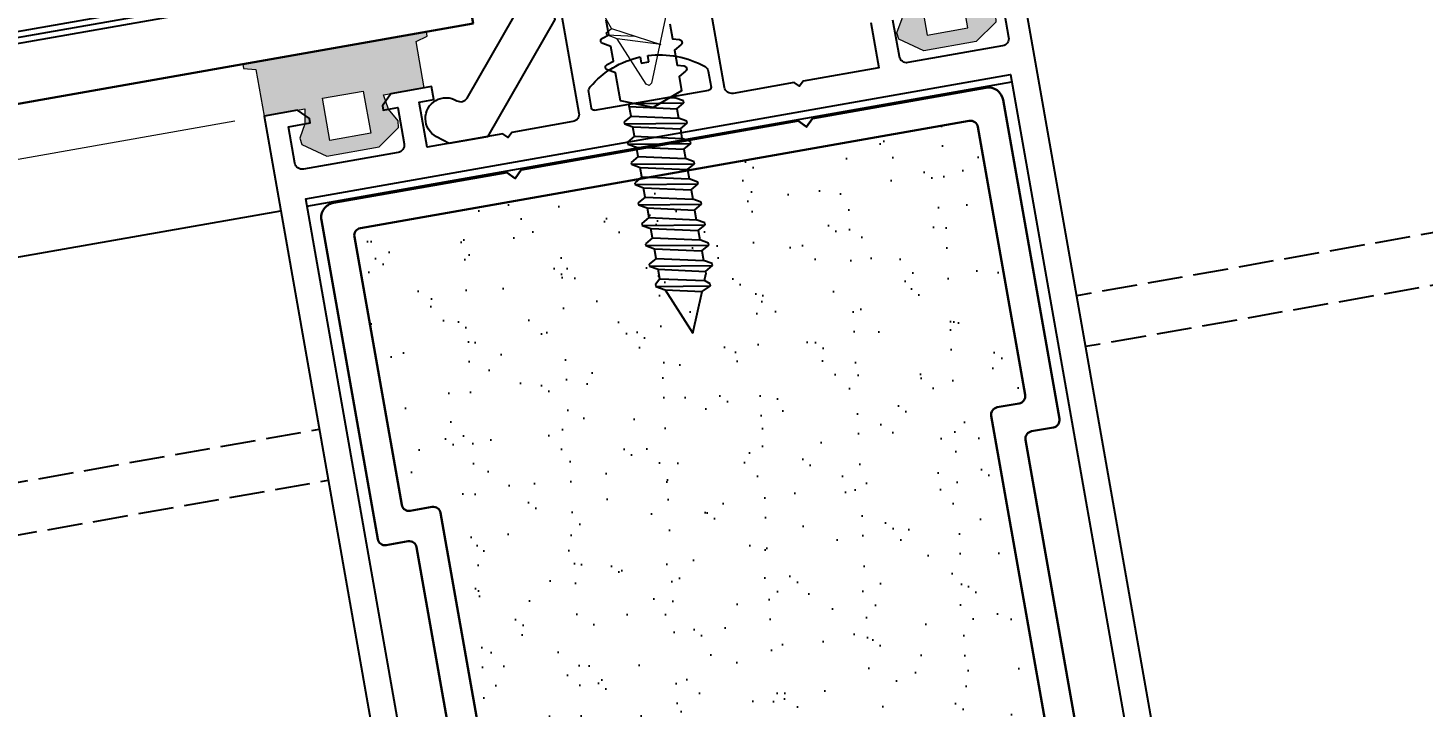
# Model space of a CAD drawing. Header units: millimetres. Extents: x 22319 to 27873, y 35287 to 39437.
# Drawn here: x 24440.2 to 24534.6, y 38508.5 to 38554.4 of the extents above; entities that cross this region are included whole.
import ezdxf

# ---------------------------------------------------------------- set-up
doc = ezdxf.new("R2010")
doc.units = ezdxf.units.MM
doc.header["$LTSCALE"] = 0.5
doc.linetypes.add('ACDINTGB', pattern=[9, 4, -1, 1, -1, 1, -1])
doc.linetypes.add('AM_DIN_F_W050', pattern=[6.25, 4.75, -1.5])
for name, color, linetype in [('1', 1, 'Continuous'), ('2', 2, 'Continuous'), ('PROFILE_PO', 2, 'Continuous'), ('S_GASKET_HATCH', 252, 'Continuous')]:
    doc.layers.add(name, color=color, linetype=linetype)
for name, color, linetype, lineweight in [('AM_0', 7, 'Continuous', 30), ('AM_3', 6, 'AM_DIN_F_W050', 25), ('AM_4', 3, 'Continuous', 25), ('AM_5', 3, 'Continuous', 18), ('AM_8', 1, 'Continuous', 25), ('PROFILE_X2', 2, 'ACDINTGB', 9), ('S_ACCESSORY', 7, 'Continuous', 9), ('S_GASKET', 7, 'Continuous', 9), ('S_SILICON', 7, 'Continuous', 9)]:
    doc.layers.add(name, color=color, linetype=linetype, lineweight=lineweight)
doc.styles.get("Standard").update_dxf_attribs({"font": 'ARIAL.TTF'})
doc.dimstyles.new('SBS_DIN$0', dxfattribs={"dimscale": 2, "dimtxt": 2.5, "dimasz": 2.5, "dimexe": 1, "dimexo": 1, "dimgap": 1, "dimtad": 1, "dimrnd": 0.5, "dimdsep": 46, "dimtxsty": 'Standard', "dimcen": 0, "dimclrd": 256, "dimclre": 256, "dimclrt": 2, "dimadec": 0, "dimazin": 2, "dimtp": 0.1, "dimtm": 0.1, "dimtfac": 0.71, "dimtofl": 0, "dimtmove": 0, "dimatfit": 3, "dimfxl": 0, "dimlwd": -1, "dimlwe": -1, "dimarcsym": 0})

# ---------------------------------------------------------------- blocks, each defined once
blk = doc.blocks.new('*D472')
at = {"layer": 'AM_5'}
for p, q in [((24454.22762634554, 38548.1425817603), (24425.74587073554, 38543.12047978832)), ((24442.56240543209, 38459.2667132611), (24428.5837271299, 38538.54373737859)), ((24471.41999805391, 38459.2779523792), (24441.4610308144, 38453.99537814072))]:
    blk.add_line(p, q, dxfattribs=at)
for points in [[(24429.40440025741, 38538.68844419331), (24427.76305400239, 38538.39903056387), (24427.71548624156, 38543.46777614365)], [(24443.3830785596, 38459.41142007583), (24441.74173230458, 38459.12200644639), (24443.43064632043, 38454.34267449605)]]:
    blk.add_solid(points, dxfattribs=at)
at = {"layer": 'Defpoints', "color": 0}
for p in [(24456.19724185156, 38548.48987811564), (24427.71548624156, 38543.46777614365), (24473.38961355993, 38459.62524873453)]:
    blk.add_point(p, dxfattribs=at)
at = {"layer": 'AM_5', "color": 2, "insert": (24440.05676297096, 38499.6958220196), "char_height": 5, "attachment_point": 5, "rotation": 280.00000000000347}
blk.add_mtext('90.5', dxfattribs=at)
blk = doc.blocks.new('*D475')
at = {"layer": 'AM_5'}
for p, q in [((24447.89064993438, 38592.71940718034), (24417.93170140621, 38587.43683624117)), ((24426.84724535323, 38548.39181490871), (24420.76955780057, 38582.86009383143)), ((24454.22762634554, 38548.1425817603), (24425.74587073554, 38543.12047978832))]:
    blk.add_line(p, q, dxfattribs=at)
for points in [[(24421.59023092808, 38583.00480064616), (24419.94888467306, 38582.71538701672), (24419.90131691223, 38587.7841325965)], [(24427.66791848074, 38548.53652172344), (24426.02657222572, 38548.24710809399), (24427.71548624156, 38543.46777614365)]]:
    blk.add_solid(points, dxfattribs=at)
at = {"layer": 'Defpoints', "color": 0}
for p in [(24449.86026544041, 38593.06670353567), (24419.90131691223, 38587.7841325965), (24456.19724185156, 38548.48987811564)]:
    blk.add_point(p, dxfattribs=at)
at = {"layer": 'AM_5', "color": 2, "insert": (24427.51016113795, 38570.79221359346), "char_height": 5, "attachment_point": 5, "rotation": 280.00000000000347}
blk.add_mtext('45', dxfattribs=at)
blk = doc.blocks.new('Glass 6-16-Contraflam Lite 44.2')
at = {"layer": 'AM_0'}
for points in [[(84.25505423948198, 32.80004999999801), (0, 32.80004999999801), (0, 38.80004999999801), (84.25505423948198, 38.80004999999801)], [(84.25505423948198, 11.79995000000054), (0, 11.79995000000054), (0, 16.79995000000054), (84.25505423948198, 16.79995000000054)], [(84.25505423948198, 0), (0, 0), (0, 8.799950000000536), (84.25505423948198, 8.799950000000536)]]:
    blk.add_lwpolyline(points, dxfattribs=at)
at = {"layer": 'AM_8'}
for p, q in [((0, 4.799950000000536), (84.25505423948198, 4.799950000000536)), ((0, 4.39994999999908), (84.25505423948198, 4.39994999999908)), ((0, 3.999949999997625), (84.25505423948198, 3.999949999997625))]:
    blk.add_line(p, q, dxfattribs=at)
for centre in [(9.669370896248438, 30.86891733977245), (10.95919309370947, 30.92906579800911), (8.076184905392438, 29.78277766164683), (8.60768384788389, 30.62921253328386), (10.49909698517513, 29.764212863789), (11.47172377716197, 29.89243401171552), (7.59710336507851, 28.90487125205982), (8.580845816348301, 28.8449804709453), (9.224985828066565, 29.65810423784569), (10.51461893726082, 28.80865435733722), (8.580169273471256, 27.87133151430317), (9.472730572582805, 28.4201683947249), (11.5373853452511, 28.75329869052075), (7.667736545947264, 27.81888430726394), (9.37454009346402, 27.42307707200234), (10.30945030379371, 27.31479713025328), (11.34850541424021, 27.74814522330416), (7.542068813399965, 26.68008906635805), (8.602940010037855, 26.69652155687072), (9.578958496669657, 26.49944619029702), (10.95919309370947, 26.63664327849983), (7.542068813399965, 25.71426759698079), (8.602940010037855, 25.73070008749346), (9.578958496669657, 25.53362472091976), (10.6255153174061, 25.67082180912257), (11.43352744146978, 25.05616419453872), (7.542068813399965, 24.71347478454118), (8.602940010037855, 24.72990727505385), (9.578958496669657, 24.53283190848015), (10.51984677458677, 24.38913014449645), (7.667736545947264, 23.83686238488735), (8.580169273471256, 23.88930959192658), (9.37454009346402, 23.44105514962575), (10.30945030379371, 23.33277520787669), (11.34850541424021, 23.7661233009203), (7.542068813399965, 22.73145286216459), (8.602940010037855, 22.74788535267726), (9.578958496669657, 22.55080998609628), (10.95919309370947, 22.68800707429909), (8.076184905392438, 21.91287243771512), (9.224985828066565, 21.78819901391398), (10.49909698517513, 21.89430763985729), (11.47172377716197, 22.02252878778381), (7.59710336507851, 21.03496602813539), (8.580845816348301, 20.97507524702087), (9.472730572582805, 20.55026317079319), (10.51461893726082, 20.93874913341278), (11.5373853452511, 20.88339346659632), (7.667736545947264, 19.94897908333951), (8.580169273471256, 20.00142629037146), (9.37454009346402, 19.55317184807791), (10.30945030379371, 19.44489190632157), (11.34850541424021, 19.87823999937245), (8.157827586015628, 18.99362284989911), (9.578958496669657, 18.66292668454844), (10.95919309370947, 18.71104324021871)]:
    blk.add_circle(centre, 0.4393685602240112, dxfattribs=at)
at = {"layer": 'PROFILE_X2', "linetype": 'Continuous'}
blk.add_lwpolyline([(12.5, 17.15002599999571, 0.414213562373095), (13, 17.65002599999571), (13, 31.95004400000471, 0.414213562373095), (12.5, 32.45004400000471), (7.832599418146856, 32.45004400000471, 0.2212339828140486), (7.450142336630961, 32.27211011246982), (6.117542918487743, 30.68963351970888, 0.1767798107320656), (6, 30.36756740724377), (6, 19.23250259275665, 0.1767798107320793), (6.117542918484105, 18.91043648029154), (7.450142336630961, 17.3279598875306, 0.2212339828140487), (7.832599418146856, 17.15002599999571)], format="xyb", close=True, dxfattribs=at)
blk.add_lwpolyline([(12, 18.15002599999571), (12, 31.45004400000471), (8.065218836291024, 31.45004400000471), (7, 30.18508481448953), (7, 19.41498518551089), (8.065218836294662, 18.15002599999571)], close=True, dxfattribs=at)
at = {"layer": 'S_SILICON', "linetype": 'Continuous'}
for centre, radius, start, end in [((-50.17100253149692, 24.80004999999801), 50.80481763588586, 350.9401915933207, 9.05980840667925), ((-26.50586874385408, 24.80004999999801), 28.26835861790447, 343.560548821095, 16.43945117890499), ((-25.11272946330064, 24.80004999999801), 28.26835861790447, 343.560548821095, 16.43945117890499), ((-23.71959018275084, 24.80004999999801), 28.26835861790447, 343.560548821095, 16.43945117890499), ((-22.32645090220103, 24.80004999999801), 28.26835861790447, 343.560548821095, 16.43945117890499), ((-20.93331162159302, 24.80005000000529), 28.26835861784836, 13.18916975009523, 16.43945117890499), ((-20.93331162159302, 24.80004999999801), 28.26835861784836, 343.560548821095, 346.8107813933117), ((-1.104350487039483, 10.29994999997871), 1.862683547508502, 306.3617510193578, 53.63824898047437), ((4.895649512956879, 10.29994999996416), 1.862683547508502, 306.3617510193578, 53.63824898047437)]:
    blk.add_arc(centre, radius, start, end, dxfattribs=at)
blk = doc.blocks.new('52T62')
at = {"color": 7, "linetype": 'Continuous', "flags": 128}
for points in [[(4.99998499999856, 23), (4.99998499999856, 3, 0.4142135623733615), (5.49998499999856, 2.5), (9.699984999999288, 2.5), (9.99998499999856, 2.200000000004366), (10.29998499999783, 2.5), (15.49998499999856, 2.5), (15.49998499999856, 5.600000000005821), (14.49998499999856, 5.600000000005821), (14.49998499999856, 6.5), (15.49998499999856, 6.5), (17.29998499999783, 6.5), (17.99998499999856, 5.80000000000291), (17.99998499999856, 5.5), (16.99998499999856, 5.5), (16.99998499999856, 3, 0.414213562373095), (17.49998499999856, 2.5), (23.99998499999856, 2.5, 0.414213562373095), (24.49998499999856, 3), (24.49998499999856, 5.5), (22.99998499999856, 5.5), (22.99998499999856, 5.80000000000291), (23.69998499999929, 6.5), (25.99998499999856, 6.5), (25.99998499999856, -82.5, -0.414213562373095)], [(-24.50001500000144, 5.5), (-24.50001500000144, 3, 0.414213562373095), (-24.00001500000144, 2.5), (-17.50001500000144, 2.5, 0.4142135623732282), (-17.00001500000144, 3), (-17.00001500000144, 5.5)], [(-15.50001500000144, 5.600000000005821), (-15.50001500000144, 2.5), (-10.30001500000071, 2.5), (-10.00001500000144, 2.200000000004366), (-9.700015000002168, 2.5), (-5.50001500000144, 2.5, 0.4142135623733614), (-5.00001500000144, 3), (-5.00001500000144, 23)], [(-2.100014999999985, 7.869523647997994), (-2.100014999999985, 6.850687220576219), (-2.556057778292598, 6.711260951196891, 0.6556287290968065), (-2.597583437349385, 6.346794919249078), (-2.100014999999985, 6.059523648000322), (-2.100014999999985, 5.040687220578548), (-2.556057778292598, 4.90126095119922, 0.6556287290966915), (-2.597583437349385, 4.53679491924413), (-2.100014999999985, 4.249523648002651), (-2.100014999999985, 3.264337491957122), (-1.500000144005753e-05, 2.5), (2.099985000000743, 3.317646630566742), (2.099985000000743, 5.249523648002651), (2.597553437350143, 5.53679491924413, 0.6556287290975459), (2.556027778293355, 5.901260951191944), (2.099985000000743, 6.040687220578548), (2.099985000000743, 7.059523648000322), (2.597553437350143, 7.346794919241802, 0.6556287290975841), (2.556027778293355, 7.711260951196891), (2.099985000000743, 7.850687220576219), (2.099985000000743, 8.869523647997994)]]:
    blk.add_lwpolyline(points, format="xyb", dxfattribs=at)
blk.add_lwpolyline([(-26.00001500000144, -82.5), (-26.00001500000144, 6.5)], dxfattribs=at)
blk.add_lwpolyline([(-24.20001499999853, -59.5), (-22.90001499999926, -59.5, -0.414213562373095), (-21.90001499999926, -60.5, -0.414213562373095), (-22.90001499999926, -61.5), (-24.20001499999853, -61.5), (-24.20001499999853, -81.5), (24.19998499999929, -81.5), (24.19998499999929, -61.5), (22.89998500000002, -61.5, -0.414213562373095), (21.89998500000002, -60.5, -0.414213562373095), (22.89998500000002, -59.5), (24.19998499999929, -59.5), (24.19998499999929, 0.5), (-24.20001499999853, 0.5)], format="xyb", close=True, dxfattribs=at)
blk = doc.blocks.new('52R020_b')
at = {"layer": 'S_GASKET_HATCH'}
h = blk.add_hatch(color=256, dxfattribs=at)
h.paths.add_polyline_path([(-6.900001999998494, -2.400000000001455), (-4.099997999997868, -2.400000000001455), (-4.099997999997868, 0.5), (-6.900001999998494, 0.5)], flags=16)
h.paths.add_polyline_path([(-8.881461999997555, -1.897633000000496), (-8.375529999997525, -1.008142000006046), (-8.200000999997428, 0), (-11, 0), (-11, 3.185598684030992), (-11.79999899999893, 3.399957684036053), (-11.79999899999893, 3.699957684038964), (0.7999990000025718, 3.699957684038964), (0.7999990000025718, 3.399957684036053), (0, 3.185598684030992), (0, 0), (-2.799998999998934, 0), (-2.624469999998837, -1.008142000006046), (-2.118537999998807, -1.897633000000496), (-2.177928999997675, -2.334233000001404), (-3.700000999997428, -3.400000000001455), (-7.299998999998934, -3.400000000001455), (-8.82207500000004, -2.334233000001404)])
at = {"layer": 'S_GASKET'}
for points in [[(-8.881461999997555, -1.897633000000496), (-8.375529999997525, -1.008142000006046), (-8.200000999997428, 0), (-11, 0), (-11, 3.185598684030992), (-11.79999899999893, 3.399957684036053), (-11.79999899999893, 3.699957684038964), (0.7999990000025718, 3.699957684038964), (0.7999990000025718, 3.399957684036053), (0, 3.185598684030992), (0, 0), (-2.799998999998934, 0), (-2.624469999998837, -1.008142000006046), (-2.118537999998807, -1.897633000000496), (-2.177928999997675, -2.334233000001404), (-3.700000999997428, -3.400000000001455), (-7.299998999998934, -3.400000000001455), (-8.82207500000004, -2.334233000001404)], [(-6.900001999998494, -2.400000000001455), (-4.099997999997868, -2.400000000001455), (-4.099997999997868, 0.5), (-6.900001999998494, 0.5)]]:
    blk.add_lwpolyline(points, close=True, dxfattribs=at)
blk = doc.blocks.new('INS 2')
at = {"layer": 'AM_8'}
h = blk.add_hatch(dxfattribs=at)
h.set_pattern_fill('AR-SAND', color=1, scale=0.1, angle=90, style=0)
h.set_pattern_definition([(127.5, (-1167.893984370588, 1836.543305400111), (-4.894132373293424, -0.1600031295984043), [0, -3.860800000000001, 0, -4.318000000000001, 0, -4.1275]), (97.49999999999996, (-1167.893984370588, 1836.543305400111), (-7.168251005683543, 4.495232831380027), [0, -2.0828, 0, -3.4798, 0, -1.3335]), (57.49999999999999, (-1167.893984370588, 1833.419105400113), (-0.01437184678545643, 7.90992370241458), [0, -1.27, 0, -4.572, 0, -5.969]), (47.5, (-1167.893984370588, 1833.419105400113), (-2.229293232572162, 7.635564524722972), [0, -0.635, 0, -2.9972, 0, -3.429])])
h.paths.add_polyline_path([(18.90001199999824, 57.49996900000042, 0.4142135623730951), (18.40001199999824, 57.99996900000042), (6.000011999996781, 57.99996900000042), (5.250011999996786, 58.74996900000042), (4.750011999996786, 58.74996900000042), (4.000011999996786, 57.99996900000042), (-3.999988000003214, 57.99996900000042), (-4.750012000000424, 58.74996900000042), (-5.249988000003214, 58.74996900000042), (-5.999988000003218, 57.99996900000042), (-18.39998799999739, 57.99996900000042, 0.4142135623730951), (-18.89998799999739, 57.49996900000042), (-18.89998799999739, 21.89996900000187, -0.4142135623730951), (-19.39998799999739, 21.39996900000187), (-20.89998799999739, 21.39996900000187, 0.4142135623730951), (-21.39998799999739, 20.89996900000187), (-21.39998800000103, 2.5, 0.4142135623730951), (-20.89998800000103, 2), (20.90001199999824, 2, 0.4142135623730951), (21.40001199999824, 2.5), (21.40001199999824, 20.89996900000187, 0.4142135623730951), (20.90001199999824, 21.39996900000187), (19.40001199999824, 21.39996900000187, -0.4142135623730951), (18.90001199999824, 21.89996900000187)])
at = {"layer": 'AM_0'}
blk.add_lwpolyline([(22.90001199999824, 23.39996900000187), (21.40001199999824, 23.39996900000187, -0.414213562373095), (20.90001199999824, 23.89996900000187), (20.90001199999824, 58.99996900000042, 0.414213562373095), (19.90001199999824, 59.99996900000042), (6.000011999996786, 59.99996900000042), (5.250011999996786, 59.24996900000042), (5.250011999996786, 58.74996900000042), (6.000011999996786, 57.99996900000042), (18.40001199999824, 57.99996900000042, -0.414213562373095), (18.90001199999824, 57.49996900000042), (18.90001199999824, 21.89996900000187, 0.414213562373095), (19.40001199999824, 21.39996900000187), (20.90001199999824, 21.39996900000187, -0.414213562373095), (21.40001199999824, 20.89996900000187), (21.40001199999824, 2.5, -0.414213562373095), (20.90001199999824, 2), (-20.89998800000103, 2, -0.414213562373095), (-21.39998800000103, 2.5), (-21.39998799999739, 20.89996900000187, -0.414213562373095), (-20.89998799999739, 21.39996900000187), (-19.39998799999739, 21.39996900000187, 0.414213562373095), (-18.89998799999739, 21.89996900000187), (-18.89998799999739, 57.49996900000042, -0.414213562373095), (-18.39998799999739, 57.99996900000042), (-5.999988000003214, 57.99996900000042), (-5.249988000003214, 58.74996900000042), (-5.249988000003214, 59.24996900000042), (-5.999988000003214, 59.99996900000042), (-19.89998799999739, 59.99996900000042, 0.414213562373095), (-20.89998799999739, 58.99996900000042), (-20.89998799999739, 23.89996900000187, -0.414213562373095), (-21.39998799999739, 23.39996900000187), (-22.89998799999739, 23.39996900000187, 0.414213562373095), (-23.39998799999739, 22.89996900000187), (-23.39998800000103, 1, 0.4142135623734946), (-22.39998799999739, 0), (-10.5, 0), (-10, 0.5), (-9.5, 0), (9.5, 0), (10, 0.5), (10.5, 0), (22.40001199999824, 0, 0.4142135623729619), (23.40001199999824, 1), (23.40001199999824, 22.89996900000187, 0.414213562373095)], format="xyb", close=True, dxfattribs=at)
at = {"layer": 'AM_4'}
blk.add_lwpolyline([(-5.250012000000424, 58.74996900000042), (-4.750012000000424, 58.74996900000042), (-3.999988000003214, 57.99996900000042), (4.000011999996786, 57.99996900000042), (4.750011999996786, 58.74996900000042), (5.250011999996786, 58.74996900000042)], dxfattribs=at)
blk = doc.blocks.new('82K416')
at = {"layer": '2'}
for p, q in [((-0.1726315789474029, 4.100000000000023), (-1.277065415215134, 4.100000000000023)), ((0, 3.92736842105262), (0, 0)), ((0.8077202549802678, 1.566250000000025), (1.115880961160315, 2.10000000000008)), ((1.115880961160315, 2.10000000000008), (1.247130961160337, 2.10000000000008)), ((1.247130961160337, 2.10000000000008), (1.555291667340157, 1.566250000000025)), ((1.247130961160337, 2.10000000000008), (1.942755961160174, -2.099999999999909)), ((2.198970254980395, 1.566250000000025), (2.507130961160328, 2.10000000000008)), ((2.507130961160328, 2.10000000000008), (2.638380961160294, 2.10000000000008)), ((2.638380961160294, 2.10000000000008), (2.946541667340171, 1.566250000000025)), ((2.638380961160294, 2.10000000000008), (3.334005961160187, -2.099999999999909)), ((3.590220254980409, 1.566250000000025), (3.898380961160285, 2.10000000000008)), ((3.898380961160285, 2.10000000000008), (4.029630961160308, 2.10000000000008)), ((4.029630961160308, 2.10000000000008), (4.337791667340298, 1.566250000000025)), ((4.029630961160308, 2.10000000000008), (4.725255961160315, -2.099999999999909)), ((4.981470254980422, 1.566250000000025), (5.289630961160356, 2.10000000000008)), ((5.289630961160356, 2.10000000000008), (5.420880961160265, 2.10000000000008)), ((5.420880961160265, 2.10000000000008), (5.729041667340312, 1.566250000000025)), ((5.420880961160265, 2.10000000000008), (6.116505961160328, -2.099999999999909)), ((6.372720254980436, 1.566250000000025), (6.680880961160369, 2.10000000000008)), ((6.680880961160369, 2.10000000000008), (6.812130961160278, 2.100000000000193)), ((6.812130961160278, 2.100000000000193), (7.120291667340325, 1.566250000000025)), ((6.812130961160278, 2.100000000000193), (7.507755961160285, -2.099999999999909)), ((7.781470254980491, 1.566250000000025), (8.089630961160424, 2.100000000000023)), ((8.089630961160424, 2.100000000000023), (8.22088096116039, 2.100000000000023)), ((8.22088096116039, 2.100000000000023), (8.529041667340266, 1.566250000000025)), ((8.22088096116039, 2.100000000000023), (8.916505961160283, -2.100000000000023)), ((9.172720254980504, 1.566250000000025), (9.480880961160437, 2.100000000000023)), ((9.480880961160437, 2.100000000000023), (9.612130961160403, 2.100000000000023)), ((9.612130961160403, 2.100000000000023), (9.920291667340393, 1.566250000000025)), ((9.612130961160403, 2.100000000000023), (10.30775596116041, -2.100000000000023)), ((10.58147025498039, 1.566250000000025), (10.88963096116026, 2.100000000000023)), ((10.88963096116026, 2.100000000000023), (11.02088096116029, 2.100000000000023)), ((11.02088096116029, 2.100000000000023), (11.32904166734033, 1.566250000000025)), ((11.02088096116029, 2.100000000000023), (11.71650596116029, -2.100000000000023)), ((11.9727202549804, 1.566250000000025), (12.31203958864859, 1.911872437807801)), ((12.31203958864859, 1.911872437807801), (12.4432895886485, 1.911872437807801)), ((12.4432895886485, 1.911872437807801), (12.77109964706028, 1.337454317738775)), ((12.4432895886485, 1.911872437807801), (13.0463843777801, -1.729454590911985)), ((0.8077202549802678, 1.566250000000025), (0, 1.566250000000025)), ((0, 1.229847312665697), (0.55150596116016, -2.099999999999909)), ((0.1640416673402001, 1.566250000000025), (0.8596666673400932, -1.566249999999911)), ((0.8077202549802678, 1.566250000000025), (1.503345254980331, -1.566249999999911)), ((1.555291667340157, 1.566250000000025), (2.250916667340221, -1.566249999999911)), ((2.198970254980395, 1.566250000000025), (1.555291667340157, 1.566250000000025)), ((2.198970254980395, 1.566250000000025), (2.894595254980288, -1.566249999999911)), ((2.946541667340171, 1.566250000000025), (3.642166667340234, -1.566249999999911)), ((3.590220254980409, 1.566250000000025), (2.946541667340171, 1.566250000000025)), ((3.590220254980409, 1.566250000000025), (4.285845254980359, -1.566249999999911)), ((4.337791667340298, 1.566250000000025), (5.033416667340191, -1.566249999999911)), ((4.981470254980422, 1.566250000000025), (4.337791667340298, 1.566250000000025)), ((4.981470254980422, 1.566250000000025), (5.677095254980372, -1.566249999999911)), ((5.729041667340312, 1.566250000000025), (6.424666667340261, -1.566249999999911)), ((6.372720254980436, 1.566250000000025), (5.729041667340312, 1.566250000000025)), ((6.372720254980436, 1.566250000000025), (7.068345254980386, -1.566249999999911)), ((7.120291667340325, 1.566250000000025), (7.781470254980491, 1.566250000000025)), ((7.120291667340325, 1.566250000000025), (7.815916667340275, -1.566249999999911)), ((7.781470254980491, 1.566250000000025), (8.477095254980384, -1.566250000000025)), ((8.529041667340266, 1.566250000000025), (9.22466666734033, -1.566250000000025)), ((9.172720254980504, 1.566250000000025), (8.529041667340266, 1.566250000000025)), ((9.172720254980504, 1.566250000000025), (9.868345254980454, -1.566250000000025)), ((9.920291667340393, 1.566250000000025), (10.61591666734029, -1.566250000000025)), ((10.58147025498039, 1.566250000000025), (9.920291667340393, 1.566250000000025)), ((10.58147025498039, 1.566250000000025), (11.2770952549804, -1.566250000000025)), ((11.32904166734033, 1.566250000000025), (12.02466666734017, -1.566250000000025)), ((11.9727202549804, 1.566250000000025), (11.32904166734033, 1.566250000000025)), ((11.9727202549804, 1.566250000000025), (12.6304725983079, -1.395703948568723)), ((12.77109964706028, 1.337454317738775), (16, 0)), ((12.77109964706028, 1.337454317738775), (13.31507234901301, -1.112133447029294)), ((-3.015655551236478, 0.2589473684209906), (-2.589473684210589, 0.2589473684209906)), ((-2.589473684210589, 0.2589473684209906), (-2.589473684210589, -0.2589473684209906)), ((0, 0), (0, -3.92736842105262)), ((16, 0), (13.31507234901301, -1.112133447029294)), ((-2.589473684210589, -0.2589473684209906), (-3.015655551236478, -0.2589473684209906)), ((0, -1.061468851786685), (0.1120952549803178, -1.566249999999911)), ((0, -1.566249999999911), (0.1120952549803178, -1.566249999999911)), ((0.4202559611601941, -2.099999999999909), (0.1120952549803178, -1.566249999999911)), ((0.8596666673400932, -1.566249999999911), (0.55150596116016, -2.099999999999909)), ((0.8596666673400932, -1.566249999999911), (1.503345254980331, -1.566249999999911)), ((1.811505961160208, -2.099999999999909), (1.503345254980331, -1.566249999999911)), ((2.250916667340221, -1.566249999999911), (1.942755961160174, -2.099999999999909)), ((2.250916667340221, -1.566249999999911), (2.894595254980288, -1.566249999999911)), ((3.202755961160278, -2.099999999999909), (2.894595254980288, -1.566249999999911)), ((3.642166667340234, -1.566249999999911), (3.334005961160187, -2.099999999999909)), ((3.642166667340234, -1.566249999999911), (4.285845254980359, -1.566249999999911)), ((4.594005961160292, -2.099999999999909), (4.285845254980359, -1.566249999999911)), ((5.033416667340191, -1.566249999999911), (4.725255961160315, -2.099999999999909)), ((5.033416667340191, -1.566249999999911), (5.677095254980372, -1.566249999999911)), ((5.985255961160306, -2.099999999999909), (5.677095254980372, -1.566249999999911)), ((6.424666667340261, -1.566249999999911), (6.116505961160328, -2.099999999999909)), ((6.424666667340261, -1.566249999999911), (7.068345254980386, -1.566249999999911)), ((7.376505961160319, -2.099999999999909), (7.068345254980386, -1.566249999999911)), ((7.815916667340275, -1.566249999999911), (7.507755961160285, -2.099999999999909)), ((7.815916667340275, -1.566249999999911), (8.477095254980384, -1.566250000000025)), ((8.785255961160374, -2.100000000000023), (8.477095254980384, -1.566250000000025)), ((9.22466666734033, -1.566250000000025), (8.916505961160283, -2.100000000000023)), ((9.22466666734033, -1.566250000000025), (9.868345254980454, -1.566250000000025)), ((10.17650596116039, -2.100000000000023), (9.868345254980454, -1.566250000000025)), ((10.61591666734029, -1.566250000000025), (10.30775596116041, -2.100000000000023)), ((10.61591666734029, -1.566250000000025), (11.2770952549804, -1.566250000000025)), ((11.58525596116033, -2.100000000000023), (11.2770952549804, -1.566250000000025)), ((12.02466666734017, -1.566250000000025), (11.71650596116029, -2.100000000000023)), ((12.02466666734017, -1.566250000000025), (12.21873800793321, -1.566250000000025)), ((12.6304725983079, -1.395703948568723), (12.21873800793321, -1.566250000000025)), ((12.91513437778019, -1.729454590911985), (12.6304725983079, -1.395703948568723)), ((13.0463843777801, -1.729454590911985), (12.91513437778019, -1.729454590911985)), ((13.31507234901301, -1.112133447029294), (13.0463843777801, -1.729454590911985)), ((0.55150596116016, -2.099999999999909), (0.4202559611601941, -2.099999999999909)), ((1.942755961160174, -2.099999999999909), (1.811505961160208, -2.099999999999909)), ((3.334005961160187, -2.099999999999909), (3.202755961160278, -2.099999999999909)), ((4.725255961160315, -2.099999999999909), (4.594005961160292, -2.099999999999909)), ((6.116505961160328, -2.099999999999909), (5.985255961160306, -2.099999999999909)), ((7.507755961160285, -2.099999999999909), (7.376505961160319, -2.099999999999909)), ((8.916505961160283, -2.100000000000023), (8.785255961160374, -2.100000000000023)), ((10.30775596116041, -2.100000000000023), (10.17650596116039, -2.100000000000023)), ((11.71650596116029, -2.100000000000023), (11.58525596116033, -2.100000000000023)), ((-1.277065415215134, -4.100000000000023), (-0.1726315789474029, -4.100000000000023))]:
    blk.add_line(p, q, dxfattribs=at)
for centre, radius, start, end in [((3.193684210526271, 0), 6.2147368421053, 140.6298121664776, 177.6119845367318), ((-1.277065415215134, 3.668421052631516), 0.4315789473685072, 90, 140.6298121664747), ((-0.1726315789474029, 3.92736842105262), 0.1726315789474029, 0, 90), ((3.193684210526271, 0), 6.214736842105283, 182.3880154632682, 219.3701878335224), ((-1.277065415215134, -3.668421052631572), 0.431578947368421, 219.370187833516, 270), ((-0.1726315789474029, -3.92736842105262), 0.1726315789473958, 270, 0)]:
    blk.add_arc(centre, radius, start, end, dxfattribs=at)
blk = doc.blocks.new('SCM642')
for p, q in [((-1, 5.5), (-1, -5.5)), ((0, 5.5), (-1, 5.5)), ((0, -5.5), (0, 5.5)), ((-3.881197846483701, 4.618802153519937), (-1, 4.618802153519937)), ((-4.5, -3.464101615136315), (-4.5, 3.464101615136315)), ((-3.881197846483701, 2.309401076759968), (-1, 2.309401076759968)), ((0, 2.25), (36.5, 2.25)), ((36.5, 2.25), (36.5, -2.25)), ((36.92073225483546, 2.099999999998545), (36.5, 2.099999999998545)), ((37.18379555453794, 2.224722897306492), (36.92073225483546, 2.099999999998545)), ((37.70500000000175, -2.099999999998545), (36.92073225483546, 2.099999999998545)), ((37.33379555453575, 2.224722897306492), (37.18379555453794, 2.224722897306492)), ((37.33379555453575, 2.224722897306492), (38.16558188957424, -2.383293312748719)), ((37.58856937969176, 2.099999999998545), (37.33379555453575, 2.224722897306492)), ((38.61000000000058, 2.099999999998545), (37.58856937969176, 2.099999999998545)), ((37.58856937969176, 2.099999999998545), (38.48102257227947, -2.099999999998545)), ((38.9852776749758, 2.75), (38.61000000000058, 2.099999999998545)), ((39.51500000000306, -2.099999999998545), (38.61000000000058, 2.099999999998545)), ((39.13527767497362, 2.75), (38.9852776749758, 2.75)), ((39.13527767497362, 2.75), (40.04027767497246, -2.75)), ((39.51055534994885, 2.099999999998545), (39.13527767497362, 2.75)), ((39.51055534994885, 2.099999999998545), (40.41555534994768, -2.099999999998545)), ((40.42000000000189, 2.099999999998545), (39.51055534994885, 2.099999999998545)), ((40.79527767497348, 2.75), (40.42000000000189, 2.099999999998545)), ((41.32500000000073, -2.099999999998545), (40.42000000000189, 2.099999999998545)), ((40.94527767497493, 2.75), (40.79527767497348, 2.75)), ((41.32055534994652, 2.099999999998545), (40.94527767497493, 2.75)), ((40.94527767497493, 2.75), (41.85027767497377, -2.75)), ((41.32055534994652, 2.099999999998545), (42.22555534994899, -2.099999999998545)), ((42.22999999999956, 2.099999999998545), (41.32055534994652, 2.099999999998545)), ((42.60527767497479, 2.75), (42.22999999999956, 2.099999999998545)), ((43.13500000000204, -2.099999999998545), (42.22999999999956, 2.099999999998545)), ((42.75527767497624, 2.75), (42.60527767497479, 2.75)), ((42.75527767497624, 2.75), (43.66027767497508, -2.75)), ((43.13055534994783, 2.099999999998545), (42.75527767497624, 2.75)), ((43.13055534994783, 2.099999999998545), (44.03555534994666, -2.099999999998545)), ((44.04000000000087, 2.099999999998545), (43.13055534994783, 2.099999999998545)), ((44.41527767497246, 2.75), (44.04000000000087, 2.099999999998545)), ((44.94500000000335, -2.099999999998545), (44.04000000000087, 2.099999999998545)), ((44.56527767497391, 2.75), (44.41527767497246, 2.75)), ((44.56527767497391, 2.75), (45.47027767497275, -2.75)), ((44.94055534994914, 2.099999999998545), (44.56527767497391, 2.75)), ((44.94055534994914, 2.099999999998545), (45.84555534994797, -2.099999999998545)), ((45.85000000000218, 2.099999999998545), (44.94055534994914, 2.099999999998545)), ((46.22527767497377, 2.75), (45.85000000000218, 2.099999999998545)), ((46.75500000000102, -2.099999999998545), (45.85000000000218, 2.099999999998545)), ((46.37527767497522, 2.75), (46.22527767497377, 2.75)), ((46.37527767497522, 2.75), (47.28027767497406, -2.75)), ((46.75055534994681, 2.099999999998545), (46.37527767497522, 2.75)), ((46.75055534994681, 2.099999999998545), (47.65555534994564, -2.099999999998545)), ((47.65999999999985, 2.099999999998545), (46.75055534994681, 2.099999999998545)), ((48.03527767497508, 2.75), (47.65999999999985, 2.099999999998545)), ((48.56500000000233, -2.099999999998545), (47.65999999999985, 2.099999999998545)), ((48.18527767497653, 2.75), (48.03527767497508, 2.75)), ((48.18527767497653, 2.75), (49.09027767497537, -2.75)), ((48.56055534994812, 2.099999999998545), (48.18527767497653, 2.75)), ((48.56055534994812, 2.099999999998545), (49.46555534994695, -2.099999999998545)), ((49.01527767497464, 2.099999999998545), (48.56055534994812, 2.099999999998545)), ((49.753568144366, 1.844405467178149), (49.02259639479962, 2.099995043077797)), ((49.97758199201417, 2.232421289227204), (49.753568144366, 1.844405467178149)), ((50.12757615432201, 2.232421289227204), (49.97758199201417, 2.232421289227204)), ((50.50285718506711, 1.582391203970474), (50.12757615432201, 2.232421289227204)), ((50.12757615432201, 2.232421289227204), (50.53121655924406, 0.382285509716894)), ((49.753568144366, 1.844405467178149), (51.40786726290753, -1.265970484004356)), ((53.86601312889979, 0.1887989528404432), (50.50285718506711, 1.582391203970474)), ((51.40786726290753, -1.265970484004356), (50.50285718506711, 1.582391203970474)), ((54, 0), (53.86601312889979, 0.1887989528404432)), ((53.86601312889979, -0.1887989528404432), (54, 0)), ((49.43576216527799, -1.961733286618255), (53.86601312889979, -0.1887989528404432)), ((-3.881197846483701, -2.309401076759968), (-1, -2.309401076759968)), ((36.5, -2.25), (0, -2.25)), ((37.70500000000175, -2.099999999998545), (36.5, -2.099999999998545)), ((38.01558188957642, -2.383293312748719), (37.70500000000175, -2.099999999998545)), ((38.16558188957424, -2.383293312748719), (38.01558188957642, -2.383293312748719)), ((38.16558188957424, -2.383293312748719), (38.48102257227947, -2.099999999998545)), ((39.51500000000306, -2.099999999998545), (38.48102257227947, -2.099999999998545)), ((39.89027767497464, -2.75), (39.51500000000306, -2.099999999998545)), ((40.04027767497246, -2.75), (39.89027767497464, -2.75)), ((40.04027767497246, -2.75), (40.41555534994768, -2.099999999998545)), ((41.32500000000073, -2.099999999998545), (40.41555534994768, -2.099999999998545)), ((41.70027767497595, -2.75), (41.32500000000073, -2.099999999998545)), ((41.85027767497377, -2.75), (41.70027767497595, -2.75)), ((41.85027767497377, -2.75), (42.22555534994899, -2.099999999998545)), ((43.13500000000204, -2.099999999998545), (42.22555534994899, -2.099999999998545)), ((43.51027767497362, -2.75), (43.13500000000204, -2.099999999998545)), ((43.66027767497508, -2.75), (43.51027767497362, -2.75)), ((43.66027767497508, -2.75), (44.03555534994666, -2.099999999998545)), ((44.94500000000335, -2.099999999998545), (44.03555534994666, -2.099999999998545)), ((45.32027767497493, -2.75), (44.94500000000335, -2.099999999998545)), ((45.47027767497275, -2.75), (45.32027767497493, -2.75)), ((45.47027767497275, -2.75), (45.84555534994797, -2.099999999998545)), ((46.75500000000102, -2.099999999998545), (45.84555534994797, -2.099999999998545)), ((47.13027767497624, -2.75), (46.75500000000102, -2.099999999998545)), ((47.28027767497406, -2.75), (47.13027767497624, -2.75)), ((47.28027767497406, -2.75), (47.65555534994564, -2.099999999998545)), ((48.56500000000233, -2.099999999998545), (47.65555534994564, -2.099999999998545)), ((48.94027767497391, -2.75), (48.56500000000233, -2.099999999998545)), ((49.09027767497537, -2.75), (48.94027767497391, -2.75)), ((49.09027767497537, -2.75), (49.46555534994695, -2.099999999998545)), ((-1, -4.618802153512661), (-3.881197846483701, -4.618802153512661)), ((-1, -5.5), (0, -5.5))]:
    blk.add_line(p, q)
for centre, radius, start, end in [((-3.113248654051858, 3.464101615136315), 1.386751345948164, 123.6264291359792, 236.3735708640208), ((0.1188021535162989, 0), 4.618802153516999, 150.0000000000418, 209.9999999999582), ((-3.113248654051858, -3.464101615136315), 1.386751345948235, 123.6264291359792, 236.3735708640208)]:
    blk.add_arc(centre, radius, start, end)

msp = doc.modelspace()

# ---------------------------------------------------------------- linework, layer by layer
at = {"layer": '1', "linetype": 'Continuous'}
msp.add_lwpolyline([(24468.70952759838, 38546.6344252356), (24467.85403533298, 38547.09064117553, -1.024508225916105), (24469.23059728945, 38549.52795172839, 0.4185365007401028), (24469.91996385484, 38549.70723333371), (24473.08925757033, 38555.19661107305), (24467.47548545917, 38587.03389478655), (24470.1344663923, 38587.50274486625), (24473.31222804361, 38569.48076298614), (24473.80463192011, 38569.56758707497), (24474.18665791098, 38567.40101001834), (24473.94331003838, 38567.05347323915), (24474.29084681758, 38566.81012536654), (24474.44713017748, 38565.92379838882), (24474.20378230488, 38565.57626160963), (24474.55131908408, 38565.33291373702), (24474.70760244398, 38564.4465867593), (24474.46425457138, 38564.0990499801), (24474.81179135058, 38563.8557021075), (24475.19381734145, 38561.68912505087), (24474.70141346494, 38561.60230096203), (24475.86485625531, 38555.00408901685), (24471.29593074265, 38547.09047789293)], format="xyb", close=True, dxfattribs=at)
at = {"layer": 'AM_3'}
for p, q in [((24659.84662198863, 38562.56708628288), (24511.14068082804, 38536.34621666455)), ((24660.45439061048, 38559.12025914728), (24511.74844944988, 38532.89938952895)), ((24391.72774854896, 38515.29049485822), (24459.9306776714, 38527.31651142588)), ((24392.3355171708, 38511.84366772268), (24460.53844629324, 38523.86968429033))]:
    msp.add_line(p, q, dxfattribs=at)
at = {"layer": 'PROFILE_PO'}
for p, q in [((24459.09860896182, 38542.40119444086), (24506.7633042076, 38550.80576623994)), ((24389.12302588396, 38530.06261115343), (24457.3259550064, 38542.08862772107))]:
    msp.add_line(p, q, dxfattribs=at)

# ---------------------------------------------------------------- block references
at = {"xscale": -1}
for name, p, rotation in [('Glass 6-16-Contraflam Lite 44.2', (24470.32685246535, 38554.73834518898), 10.00000000000516), ('52T62', (24482.9309418126, 38546.60347773568), 10.00000000000516), ('52R020_b', (24456.19724185157, 38548.48987811564), 10.00000000000516), ('82K416', (24482.41001205171, 38549.55790359944), 100.0000000000036)]:
    msp.add_blockref(name, p, dxfattribs=dict(at, rotation=rotation))
at = {"rotation": 10.000000000005}
msp.add_blockref('52R020_b', (24507.40721546396, 38557.51957814489), dxfattribs=at)
at = {"linetype": 'Continuous', "xscale": -1, "rotation": 190.000000000005}
msp.add_blockref('INS 2', (24482.94831496788, 38546.50496695229), dxfattribs=at)
at = {"layer": 'S_ACCESSORY', "xscale": -1, "rotation": 100.0000000000036}
msp.add_blockref('SCM642', (24472.85934159906, 38603.7223263685), dxfattribs=at)

# ---------------------------------------------------------------- dimensions: what is measured, and where the dimension line sits
at = {"layer": 'AM_5'}
dim = msp.add_linear_dim(base=(24419.90131691223, 38587.7841325965), p1=(24456.19724185157, 38548.48987811564), p2=(24449.86026544041, 38593.06670353567), angle=280.0000000000035, dimstyle='SBS_DIN$0', dxfattribs=at)
dim.commit()
dim.dimension.update_dxf_attribs({"geometry": '*D475', "text_midpoint": (24423.03654092568, 38570.0033936486), "dimtype": 160})
dim = msp.add_linear_dim(base=(24427.71548624156, 38543.46777614365), p1=(24473.38961355993, 38459.62524873453), p2=(24456.19724185157, 38548.48987811564), angle=280.0000000000035, dimstyle='SBS_DIN$0', dxfattribs=at)
dim.commit()
dim.dimension.update_dxf_attribs({"geometry": '*D472', "text_midpoint": (24440.05676297096, 38499.6958220196)})

doc.saveas('drawing.dxf')
